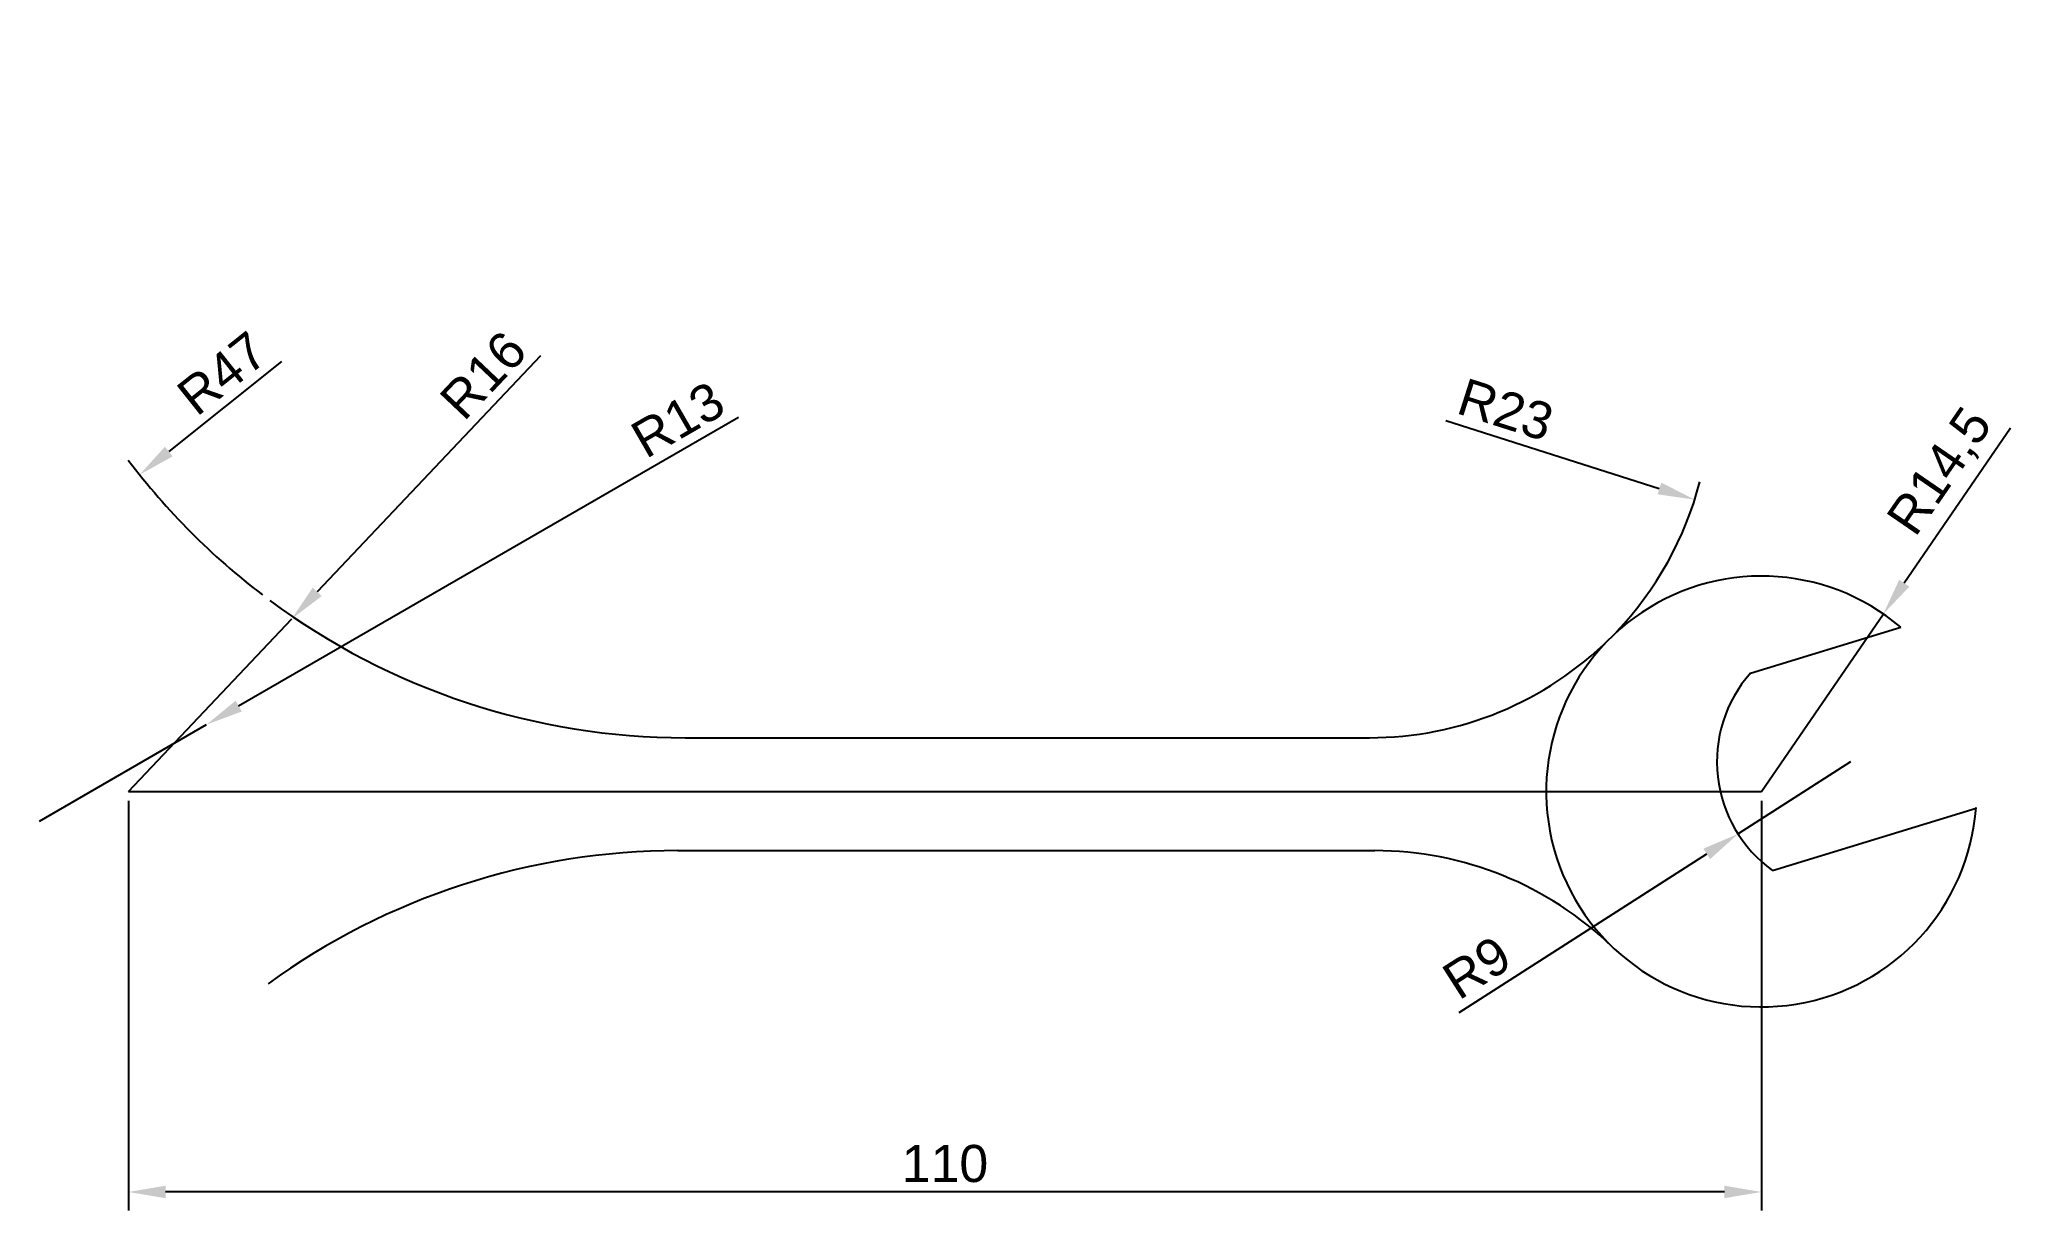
# Model space of a CAD drawing. Header units: millimetres. Extents: x 95 to 227, y 122 to 201.
import ezdxf

# ---------------------------------------------------------------- set-up
doc = ezdxf.new("R2010")
doc.units = ezdxf.units.MM
doc.header["$PDMODE"] = 34
doc.header["$PDSIZE"] = 3
doc.styles.get("Standard").update_dxf_attribs({"font": 'arial.ttf'})
doc.dimstyles.new('ISO-25', dxfattribs={"dimtxt": 2.5, "dimasz": 2.5, "dimexe": 1.25, "dimexo": 0.625, "dimtad": 1, "dimtxsty": 'Standard', "dimcen": 2.5, "dimadec": 0, "dimazin": 0, "dimtfac": 1, "dimtmove": 0, "dimatfit": 3, "dimfxl": 1, "dimarcsym": 0})

# ---------------------------------------------------------------- blocks, each defined once
blk = doc.blocks.new('*D1')
at = {"color": 0, "lineweight": -2, "transparency": 16777216}
for p, q in [((141.78, 175.13), (108.11, 155.7)), ((94.69, 147.95), (105.95, 154.45))]:
    blk.add_line(p, q, dxfattribs=at)
at = {"color": 0, "transparency": 16777216}
blk.add_solid([(107.91, 156.06), (108.32, 155.33), (105.95, 154.45)], dxfattribs=at)
at = {"layer": 'Defpoints', "color": 0, "transparency": 16777216}
for p in [(105.95, 154.45), (94.69, 147.95)]:
    blk.add_point(p, dxfattribs=at)
at = {"color": 0, "transparency": 16777216, "insert": (137.7, 174.97), "char_height": 2.5, "attachment_point": 5, "rotation": 30.0019}
blk.add_mtext('R13', dxfattribs=at)
blk = doc.blocks.new('*D2')
at = {"color": 0, "lineweight": -2, "transparency": 16777216}
for p, q in [((128.45, 179.28), (113.4, 163.38)), ((100.69, 149.95), (111.69, 161.57))]:
    blk.add_line(p, q, dxfattribs=at)
at = {"color": 0, "transparency": 16777216}
blk.add_solid([(113.1, 163.67), (113.71, 163.1), (111.69, 161.57)], dxfattribs=at)
at = {"layer": 'Defpoints', "color": 0, "transparency": 16777216}
for p in [(111.69, 161.57), (100.69, 149.95)]:
    blk.add_point(p, dxfattribs=at)
at = {"color": 0, "transparency": 16777216, "insert": (124.59, 177.97), "char_height": 2.5, "attachment_point": 5, "rotation": 46.5855}
blk.add_mtext('R16', dxfattribs=at)
blk = doc.blocks.new('*D3')
at = {"color": 0, "lineweight": -2, "transparency": 16777216}
blk.add_line((111, 178.89), (103.4, 172.83), dxfattribs=at)
blk.add_arc((138.19, 200.57), 47, 217.0402, 232.7047, dxfattribs=at)
at = {"color": 0, "transparency": 16777216}
blk.add_solid([(103.14, 173.15), (103.66, 172.5), (101.44, 171.27)], dxfattribs=at)
at = {"layer": 'Defpoints', "color": 0, "transparency": 16777216}
for p in [(138.19, 200.57), (101.44, 171.27)]:
    blk.add_point(p, dxfattribs=at)
at = {"color": 0, "transparency": 16777216, "insert": (107.01, 178.1), "char_height": 2.5, "attachment_point": 5, "rotation": 38.564}
blk.add_mtext('R47', dxfattribs=at)
blk = doc.blocks.new('*D4')
at = {"color": 0, "lineweight": -2, "transparency": 16777216}
blk.add_line((189.44, 174.92), (203.81, 170.35), dxfattribs=at)
blk.add_arc((184.28, 176.57), 23, 316.3304, 345.4505, dxfattribs=at)
at = {"color": 0, "transparency": 16777216}
blk.add_solid([(203.94, 170.74), (203.69, 169.95), (206.19, 169.59)], dxfattribs=at)
at = {"layer": 'Defpoints', "color": 0, "transparency": 16777216}
for p in [(184.28, 176.57), (206.19, 169.59)]:
    blk.add_point(p, dxfattribs=at)
at = {"color": 0, "transparency": 16777216, "insert": (193.46, 175.64), "char_height": 2.5, "attachment_point": 5, "rotation": 342.3366}
blk.add_mtext('R23', dxfattribs=at)
blk = doc.blocks.new('*D5')
at = {"color": 0, "lineweight": -2, "transparency": 16777216}
for p, q in [((227.47, 174.4), (220.31, 163.96)), ((210.69, 149.95), (218.9, 161.9))]:
    blk.add_line(p, q, dxfattribs=at)
at = {"color": 0, "transparency": 16777216}
blk.add_solid([(219.97, 164.2), (220.65, 163.73), (218.9, 161.9)], dxfattribs=at)
at = {"layer": 'Defpoints', "color": 0, "transparency": 16777216}
for p in [(218.9, 161.9), (210.69, 149.95)]:
    blk.add_point(p, dxfattribs=at)
at = {"color": 0, "transparency": 16777216, "insert": (222.84, 171.41), "char_height": 2.5, "attachment_point": 5, "rotation": 55.5382}
blk.add_mtext('R14,5', dxfattribs=at)
blk = doc.blocks.new('*D6')
at = {"color": 0, "lineweight": -2, "transparency": 16777216}
for p, q in [((216.69, 151.95), (209.11, 147.09)), ((190.32, 135.07), (207.01, 145.74))]:
    blk.add_line(p, q, dxfattribs=at)
at = {"color": 0, "transparency": 16777216}
blk.add_solid([(206.78, 146.1), (207.23, 145.39), (209.11, 147.09)], dxfattribs=at)
at = {"layer": 'Defpoints', "color": 0, "transparency": 16777216}
for p in [(216.69, 151.95), (209.11, 147.09)]:
    blk.add_point(p, dxfattribs=at)
at = {"color": 0, "transparency": 16777216, "insert": (191.52, 138.09), "char_height": 2.5, "attachment_point": 5, "rotation": 32.6268}
blk.add_mtext('R9', dxfattribs=at)
blk = doc.blocks.new('*D7')
at = {"color": 0, "lineweight": -2, "transparency": 16777216}
for p, q in [((100.69, 149.32), (100.69, 121.74)), ((210.69, 149.32), (210.69, 121.74)), ((208.19, 122.99), (103.19, 122.99))]:
    blk.add_line(p, q, dxfattribs=at)
at = {"color": 0, "transparency": 16777216}
for points in [[(103.19, 123.41), (103.19, 122.57), (100.69, 122.99)], [(208.19, 123.41), (208.19, 122.57), (210.69, 122.99)]]:
    blk.add_solid(points, dxfattribs=at)
at = {"layer": 'Defpoints', "color": 0, "transparency": 16777216}
for p in [(100.69, 149.95), (210.69, 149.95), (100.69, 122.99)]:
    blk.add_point(p, dxfattribs=at)
at = {"color": 0, "transparency": 16777216, "insert": (155.69, 124.89), "char_height": 2.5, "attachment_point": 5}
blk.add_mtext('110', dxfattribs=at)

msp = doc.modelspace()

# ---------------------------------------------------------------- linework, layer by layer
for p, q in [((209.946, 157.904), (220.073, 161)), ((138.194, 153.566), (184.279, 153.566)), ((100.69, 149.945), (210.69, 149.945)), ((211.436, 144.638), (225.148, 148.831)), ((137.701, 145.963), (184.648, 145.963))]:
    msp.add_line(p, q)
for centre, radius, start, end in [((210.69, 149.945), 14.5, 49.67958, 355.77169), ((138.194, 200.566), 47, 233.46664, 270), ((184.279, 176.566), 23, 270, 314.77343), ((216.69, 151.945), 9, 138.53659, 234.27693), ((216.69, 151.945), 9, 339.72307, 340.06151), ((137.701, 98.963), 47, 90, 125.97776), ((184.648, 122.963), 23, 46.01583, 90)]:
    msp.add_arc(centre, radius, start, end)

# ---------------------------------------------------------------- dimensions: what is measured, and where the dimension line sits
for center, mpoint, picture, middle in [((138.194, 200.566), (101.444, 171.267), '*D3', (108.178, 176.635)), ((100.69, 149.945), (111.687, 161.567), '*D2', (125.966, 176.66)), ((184.279, 176.566), (206.195, 169.587), '*D4', (192.883, 173.826)), ((94.69, 147.945), (105.949, 154.445), '*D1', (138.649, 173.326)), ((210.69, 149.945), (218.895, 161.9), '*D5', (224.598, 170.209)), ((216.69, 151.945), (209.111, 147.093), '*D6', (192.549, 136.49))]:
    dim = msp.add_radius_dim(center=center, mpoint=mpoint, dimstyle='ISO-25')
    dim.commit()
    dim.dimension.update_dxf_attribs({"geometry": picture, "text_midpoint": middle, "dimtype": 164})
dim = msp.add_linear_dim(base=(100.69, 122.989), p1=(210.69, 149.945), p2=(100.69, 149.945), dimstyle='ISO-25')
dim.commit()
dim.dimension.update_dxf_attribs({"geometry": '*D7', "text_midpoint": (155.69, 122.989), "dimtype": 160})

doc.saveas('drawing.dxf')
